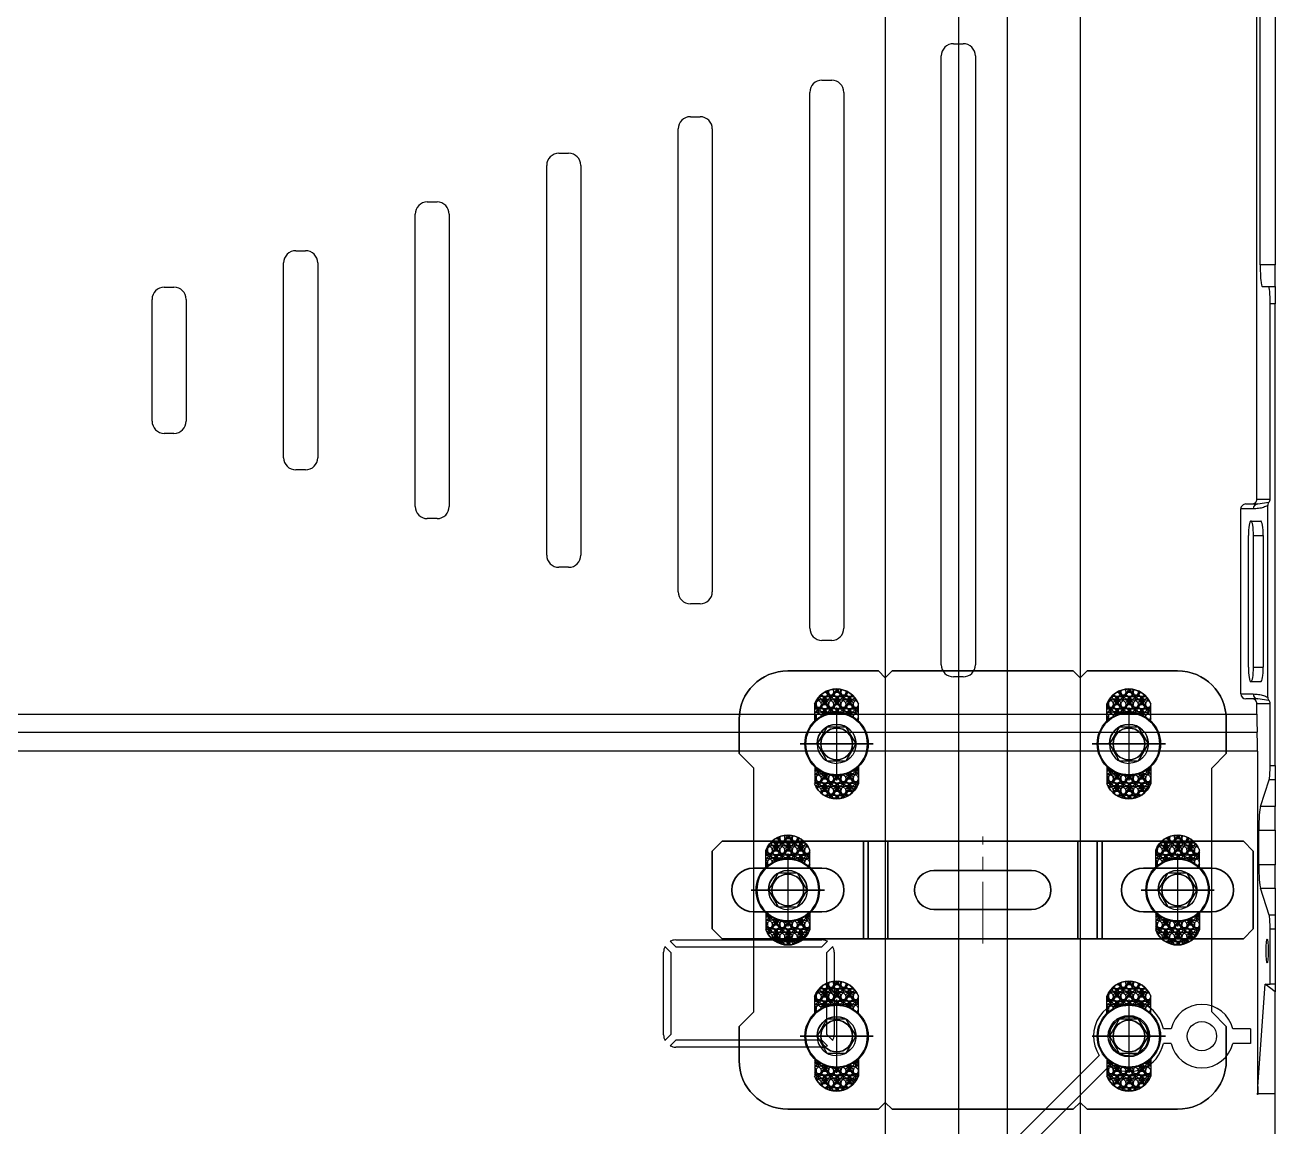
# Model space of a CAD drawing. Header units: millimetres. Extents: x 5415 to 11208, y 1449 to 3485.
# Drawn here: x 9443.9 to 9700.4, y 2404.3 to 2630.3 of the extents above; entities that cross this region are included whole.
import ezdxf

# ---------------------------------------------------------------- set-up
doc = ezdxf.new("R2010")
doc.units = ezdxf.units.MM
doc.linetypes.add('CENTER', pattern=[50.8, 31.75, -6.35, 6.35, -6.35])
doc.linetypes.add('CENTERX2', pattern=[20.32, 12.7, -2.54, 2.54, -2.54])
doc.layers.add('CENTERLINE', color=1, linetype='CENTER')
pattern_1 = [(228.0127875, (-8098.26181, -2486.24897), (-20.3200000016, -22.8599999986), [0.34172144, -33.83048364]), (184.969741, (-8098.49041, -2486.50297), (30.479999988, 2.5400001447), [0.5864047, -58.0540489]), (132.510447, (-8099.07461, -2486.55377), (25.4000000107, -27.9399999902), [0.4134815, -40.9347228]), (267.273689, (-8100.06521, -2487.18877), (2.5400000053, 50.7999999997), [0.5340045, -52.8664374]), (292.8336542, (-8100.09061, -2487.72217), (-12.700000001, 30.4799999996), [0.5236337, -51.83980775]), (357.273689, (-8099.88741, -2488.20477), (-50.7999999997, 2.5400000053), [0.5340045, -52.8664374]), (37.6942405, (-8099.35401, -2488.23017), (-33.0199999985, -25.4000000019), [0.70619366, -69.9131153]), (72.2553284, (-8098.79521, -2487.79837), (17.7800000048, 55.8799999985), [0.6667195, -66.0052566]), (121.4295656, (-8098.59201, -2487.16337), (-20.3200000029, 33.0199999982), [0.535813, -53.0455457]), (175.2363583, (-8098.87141, -2486.70617), (27.9399999996, -2.5400000044), [0.6117133, -29.97393695]), (222.3974378, (-8099.48101, -2486.65537), (-30.479999999, -27.9400000011), [0.7910779, -78.3167725]), (138.8140748, (-8097.55061, -2487.21417), (-17.779999999, 15.240000001), [0.27000454, -26.7305658]), (171.4692344, (-8097.75381, -2487.03637), (33.0200000009, -5.0799999942), [0.513682, -50.854639]), (225, (-8098.2618, -2486.9602), (-4e-16, -2.54), [0.35920934, -3.2328931]), (203.1985905, (-8098.4396, -2486.65537), (12.7, 5.079999999), [0.1934413, -19.1506224]), (291.8014095, (-8098.6174, -2486.73157), (-2.54, 7.62), [0.2735656, -13.404753]), (30.9637565, (-8098.5158, -2486.98557), (7.62, 5.08), [0.44431966, -14.36629815]), (161.565051, (-8098.1348, -2486.757), (5.08, -2.54), [0.32128714, -7.7108981]), (16.3895403, (-8100.09061, -2486.73157), (25.4, 7.62), [0.450088, -44.5588267]), (70.346176, (-8099.65881, -2486.60457), (-10.160000001, -27.9399999997), [0.37759894, -37.3822157]), (293.1985905, (-8098.1348, -2486.24897), (-5.079999999, 12.7), [0.3868801, -18.9571836]), (343.6104597, (-8097.98241, -2486.60457), (-25.4000000005, 7.6199999982), [0.450088, -44.5588267]), (339.4439548, (-8100.0906, -2488.30637), (-12.7, 5.08), [0.4340352, -21.2677343]), (294.7751406, (-8099.68421, -2488.45877), (-12.700000015, 27.939999993), [0.3636721, -36.0035934]), (66.8014095, (-8098.1094, -2488.78897), (5.079999999, 12.7), [0.3868801, -18.9571836]), (17.3540246, (-8097.95701, -2488.43337), (-33.0199999993, -10.160000002), [0.42578274, -42.152376]), (69.4439548, (-8099.354, -2488.78897), (-5.08, -12.7), [0.2170176, -21.4847519]), (101.3099325, (-8098.2618, -2488.78897), (-2.54, 10.16), [0.1295146, -12.821995]), (165.9637565, (-8098.2872, -2488.662), (7.62, -2.54), [0.5236337, -9.9490546]), (186.009006, (-8098.79521, -2488.53497), (25.3999999999, 2.5400000013), [0.485267, -48.0413649]), (303.690068, (-8098.5158, -2487.2142), (-2.54, 5.08), [0.3663239, -8.79177636]), (353.1572266, (-8098.31261, -2487.51897), (43.1800000003, -5.0799999977), [0.63955676, -63.3160091]), (60.945396, (-8097.67761, -2487.59517), (-10.16, -17.78), [0.26150824, -25.8893923]), (90, (-8097.5506, -2487.3666), (-2.54, 2.54), [0.1524, -2.3876]), (120.2564372, (-8098.84601, -2488.45877), (10.1599999988, -17.7800000007), [0.35286696, -34.9339408]), (48.0127875, (-8099.02381, -2488.15397), (20.3200000017, 22.8599999985), [0.6834429, -33.4887622]), (0, (-8098.5666, -2487.646), (2.54, 2.54), [0.6604, -1.8796]), (325.3048465, (-8097.90621, -2487.64597), (25.4000000096, -17.7799999863), [0.40160956, -39.7593167]), (254.054604, (-8097.576, -2487.87457), (-2.54, -10.16), [0.3698291, -18.12165004]), (207.6459754, (-8097.67761, -2488.23017), (-48.2600000018, -25.3999999966), [0.6021451, -59.6124644]), (175.4260787, (-8098.21101, -2488.50957), (-33.02, 2.54), [0.63702946, -63.06584646])]
pattern_2 = [(228.0127875, (-8108.26181, -2516.24897), (-20.3200000016, -22.8599999986), [0.34172144, -33.83048364]), (184.969741, (-8108.49041, -2516.50297), (30.479999988, 2.5400001447), [0.5864047, -58.0540489]), (132.510447, (-8109.07461, -2516.55377), (25.4000000107, -27.9399999902), [0.4134815, -40.9347228]), (267.273689, (-8110.06521, -2517.18877), (2.5400000053, 50.7999999997), [0.5340045, -52.8664374]), (292.8336542, (-8110.09061, -2517.72217), (-12.700000001, 30.4799999996), [0.5236337, -51.83980775]), (357.273689, (-8109.88741, -2518.20477), (-50.7999999997, 2.5400000053), [0.5340045, -52.8664374]), (37.6942405, (-8109.35401, -2518.23017), (-33.0199999985, -25.4000000019), [0.70619366, -69.9131153]), (72.2553284, (-8108.79521, -2517.79837), (17.7800000048, 55.8799999985), [0.6667195, -66.0052566]), (121.4295656, (-8108.59201, -2517.16337), (-20.3200000029, 33.0199999982), [0.535813, -53.0455457]), (175.2363583, (-8108.87141, -2516.70617), (27.9399999996, -2.5400000044), [0.6117133, -29.97393695]), (222.3974378, (-8109.48101, -2516.65537), (-30.479999999, -27.9400000011), [0.7910779, -78.3167725]), (138.8140748, (-8107.55061, -2517.21417), (-17.779999999, 15.240000001), [0.27000454, -26.7305658]), (171.4692344, (-8107.75381, -2517.03637), (33.0200000009, -5.0799999942), [0.513682, -50.854639]), (225, (-8108.2618, -2516.9602), (-4e-16, -2.54), [0.35920934, -3.2328931]), (203.1985905, (-8108.4396, -2516.65537), (12.7, 5.079999999), [0.1934413, -19.1506224]), (291.8014095, (-8108.6174, -2516.73157), (-2.54, 7.62), [0.2735656, -13.404753]), (30.9637565, (-8108.5158, -2516.98557), (7.62, 5.08), [0.44431966, -14.36629815]), (161.565051, (-8108.1348, -2516.757), (5.08, -2.54), [0.32128714, -7.7108981]), (16.3895403, (-8110.09061, -2516.73157), (25.4, 7.62), [0.450088, -44.5588267]), (70.346176, (-8109.65881, -2516.60457), (-10.160000001, -27.9399999997), [0.37759894, -37.3822157]), (293.1985905, (-8108.1348, -2516.24897), (-5.079999999, 12.7), [0.3868801, -18.9571836]), (343.6104597, (-8107.98241, -2516.60457), (-25.4000000005, 7.6199999982), [0.450088, -44.5588267]), (339.4439548, (-8110.0906, -2518.30637), (-12.7, 5.08), [0.4340352, -21.2677343]), (294.7751406, (-8109.68421, -2518.45877), (-12.700000015, 27.939999993), [0.3636721, -36.0035934]), (66.8014095, (-8108.1094, -2518.78897), (5.079999999, 12.7), [0.3868801, -18.9571836]), (17.3540246, (-8107.95701, -2518.43337), (-33.0199999993, -10.160000002), [0.42578274, -42.152376]), (69.4439548, (-8109.354, -2518.78897), (-5.08, -12.7), [0.2170176, -21.4847519]), (101.3099325, (-8108.2618, -2518.78897), (-2.54, 10.16), [0.1295146, -12.821995]), (165.9637565, (-8108.2872, -2518.662), (7.62, -2.54), [0.5236337, -9.9490546]), (186.009006, (-8108.79521, -2518.53497), (25.3999999999, 2.5400000013), [0.485267, -48.0413649]), (303.690068, (-8108.5158, -2517.2142), (-2.54, 5.08), [0.3663239, -8.79177636]), (353.1572266, (-8108.31261, -2517.51897), (43.1800000003, -5.0799999977), [0.63955676, -63.3160091]), (60.945396, (-8107.67761, -2517.59517), (-10.16, -17.78), [0.26150824, -25.8893923]), (90, (-8107.5506, -2517.3666), (-2.54, 2.54), [0.1524, -2.3876]), (120.2564372, (-8108.84601, -2518.45877), (10.1599999988, -17.7800000007), [0.35286696, -34.9339408]), (48.0127875, (-8109.02381, -2518.15397), (20.3200000017, 22.8599999985), [0.6834429, -33.4887622]), (0, (-8108.5666, -2517.646), (2.54, 2.54), [0.6604, -1.8796]), (325.3048465, (-8107.90621, -2517.64597), (25.4000000096, -17.7799999863), [0.40160956, -39.7593167]), (254.054604, (-8107.576, -2517.87457), (-2.54, -10.16), [0.3698291, -18.12165004]), (207.6459754, (-8107.67761, -2518.23017), (-48.2600000018, -25.3999999966), [0.6021451, -59.6124644]), (175.4260787, (-8108.21101, -2518.50957), (-33.02, 2.54), [0.63702946, -63.06584646])]
pattern_3 = [(228.0127875, (-8098.26181, -2546.24897), (-20.3200000016, -22.8599999986), [0.34172144, -33.83048364]), (184.969741, (-8098.49041, -2546.50297), (30.479999988, 2.5400001447), [0.5864047, -58.0540489]), (132.510447, (-8099.07461, -2546.55377), (25.4000000107, -27.9399999902), [0.4134815, -40.9347228]), (267.273689, (-8100.06521, -2547.18877), (2.5400000053, 50.7999999997), [0.5340045, -52.8664374]), (292.8336542, (-8100.09061, -2547.72217), (-12.700000001, 30.4799999996), [0.5236337, -51.83980775]), (357.273689, (-8099.88741, -2548.20477), (-50.7999999997, 2.5400000053), [0.5340045, -52.8664374]), (37.6942405, (-8099.35401, -2548.23017), (-33.0199999985, -25.4000000019), [0.70619366, -69.9131153]), (72.2553284, (-8098.79521, -2547.79837), (17.7800000048, 55.8799999985), [0.6667195, -66.0052566]), (121.4295656, (-8098.59201, -2547.16337), (-20.3200000029, 33.0199999982), [0.535813, -53.0455457]), (175.2363583, (-8098.87141, -2546.70617), (27.9399999996, -2.5400000044), [0.6117133, -29.97393695]), (222.3974378, (-8099.48101, -2546.65537), (-30.479999999, -27.9400000011), [0.7910779, -78.3167725]), (138.8140748, (-8097.55061, -2547.21417), (-17.779999999, 15.240000001), [0.27000454, -26.7305658]), (171.4692344, (-8097.75381, -2547.03637), (33.0200000009, -5.0799999942), [0.513682, -50.854639]), (225, (-8098.2618, -2546.9602), (-4e-16, -2.54), [0.35920934, -3.2328931]), (203.1985905, (-8098.4396, -2546.65537), (12.7, 5.079999999), [0.1934413, -19.1506224]), (291.8014095, (-8098.6174, -2546.73157), (-2.54, 7.62), [0.2735656, -13.404753]), (30.9637565, (-8098.5158, -2546.98557), (7.62, 5.08), [0.44431966, -14.36629815]), (161.565051, (-8098.1348, -2546.757), (5.08, -2.54), [0.32128714, -7.7108981]), (16.3895403, (-8100.09061, -2546.73157), (25.4, 7.62), [0.450088, -44.5588267]), (70.346176, (-8099.65881, -2546.60457), (-10.160000001, -27.9399999997), [0.37759894, -37.3822157]), (293.1985905, (-8098.1348, -2546.24897), (-5.079999999, 12.7), [0.3868801, -18.9571836]), (343.6104597, (-8097.98241, -2546.60457), (-25.4000000005, 7.6199999982), [0.450088, -44.5588267]), (339.4439548, (-8100.0906, -2548.30637), (-12.7, 5.08), [0.4340352, -21.2677343]), (294.7751406, (-8099.68421, -2548.45877), (-12.700000015, 27.939999993), [0.3636721, -36.0035934]), (66.8014095, (-8098.1094, -2548.78897), (5.079999999, 12.7), [0.3868801, -18.9571836]), (17.3540246, (-8097.95701, -2548.43337), (-33.0199999993, -10.160000002), [0.42578274, -42.152376]), (69.4439548, (-8099.354, -2548.78897), (-5.08, -12.7), [0.2170176, -21.4847519]), (101.3099325, (-8098.2618, -2548.78897), (-2.54, 10.16), [0.1295146, -12.821995]), (165.9637565, (-8098.2872, -2548.662), (7.62, -2.54), [0.5236337, -9.9490546]), (186.009006, (-8098.79521, -2548.53497), (25.3999999999, 2.5400000013), [0.485267, -48.0413649]), (303.690068, (-8098.5158, -2547.2142), (-2.54, 5.08), [0.3663239, -8.79177636]), (353.1572266, (-8098.31261, -2547.51897), (43.1800000003, -5.0799999977), [0.63955676, -63.3160091]), (60.945396, (-8097.67761, -2547.59517), (-10.16, -17.78), [0.26150824, -25.8893923]), (90, (-8097.5506, -2547.3666), (-2.54, 2.54), [0.1524, -2.3876]), (120.2564372, (-8098.84601, -2548.45877), (10.1599999988, -17.7800000007), [0.35286696, -34.9339408]), (48.0127875, (-8099.02381, -2548.15397), (20.3200000017, 22.8599999985), [0.6834429, -33.4887622]), (0, (-8098.5666, -2547.646), (2.54, 2.54), [0.6604, -1.8796]), (325.3048465, (-8097.90621, -2547.64597), (25.4000000096, -17.7799999863), [0.40160956, -39.7593167]), (254.054604, (-8097.576, -2547.87457), (-2.54, -10.16), [0.3698291, -18.12165004]), (207.6459754, (-8097.67761, -2548.23017), (-48.2600000018, -25.3999999966), [0.6021451, -59.6124644]), (175.4260787, (-8098.21101, -2548.50957), (-33.02, 2.54), [0.63702946, -63.06584646])]
pattern_4 = [(228.0127875, (-8038.26181, -2546.24897), (-20.3200000016, -22.8599999986), [0.34172144, -33.83048364]), (184.969741, (-8038.49041, -2546.50297), (30.479999988, 2.5400001447), [0.5864047, -58.0540489]), (132.510447, (-8039.07461, -2546.55377), (25.4000000107, -27.9399999902), [0.4134815, -40.9347228]), (267.273689, (-8040.06521, -2547.18877), (2.5400000053, 50.7999999997), [0.5340045, -52.8664374]), (292.8336542, (-8040.09061, -2547.72217), (-12.700000001, 30.4799999996), [0.5236337, -51.83980775]), (357.273689, (-8039.88741, -2548.20477), (-50.7999999997, 2.5400000053), [0.5340045, -52.8664374]), (37.6942405, (-8039.35401, -2548.23017), (-33.0199999985, -25.4000000019), [0.70619366, -69.9131153]), (72.2553284, (-8038.79521, -2547.79837), (17.7800000048, 55.8799999985), [0.6667195, -66.0052566]), (121.4295656, (-8038.59201, -2547.16337), (-20.3200000029, 33.0199999982), [0.535813, -53.0455457]), (175.2363583, (-8038.87141, -2546.70617), (27.9399999996, -2.5400000044), [0.6117133, -29.97393695]), (222.3974378, (-8039.48101, -2546.65537), (-30.479999999, -27.9400000011), [0.7910779, -78.3167725]), (138.8140748, (-8037.55061, -2547.21417), (-17.779999999, 15.240000001), [0.27000454, -26.7305658]), (171.4692344, (-8037.75381, -2547.03637), (33.0200000009, -5.0799999942), [0.513682, -50.854639]), (225, (-8038.2618, -2546.9602), (-4e-16, -2.54), [0.35920934, -3.2328931]), (203.1985905, (-8038.4396, -2546.65537), (12.7, 5.079999999), [0.1934413, -19.1506224]), (291.8014095, (-8038.6174, -2546.73157), (-2.54, 7.62), [0.2735656, -13.404753]), (30.9637565, (-8038.5158, -2546.98557), (7.62, 5.08), [0.44431966, -14.36629815]), (161.565051, (-8038.1348, -2546.757), (5.08, -2.54), [0.32128714, -7.7108981]), (16.3895403, (-8040.09061, -2546.73157), (25.4, 7.62), [0.450088, -44.5588267]), (70.346176, (-8039.65881, -2546.60457), (-10.160000001, -27.9399999997), [0.37759894, -37.3822157]), (293.1985905, (-8038.1348, -2546.24897), (-5.079999999, 12.7), [0.3868801, -18.9571836]), (343.6104597, (-8037.98241, -2546.60457), (-25.4000000005, 7.6199999982), [0.450088, -44.5588267]), (339.4439548, (-8040.0906, -2548.30637), (-12.7, 5.08), [0.4340352, -21.2677343]), (294.7751406, (-8039.68421, -2548.45877), (-12.700000015, 27.939999993), [0.3636721, -36.0035934]), (66.8014095, (-8038.1094, -2548.78897), (5.079999999, 12.7), [0.3868801, -18.9571836]), (17.3540246, (-8037.95701, -2548.43337), (-33.0199999993, -10.160000002), [0.42578274, -42.152376]), (69.4439548, (-8039.354, -2548.78897), (-5.08, -12.7), [0.2170176, -21.4847519]), (101.3099325, (-8038.2618, -2548.78897), (-2.54, 10.16), [0.1295146, -12.821995]), (165.9637565, (-8038.2872, -2548.662), (7.62, -2.54), [0.5236337, -9.9490546]), (186.009006, (-8038.79521, -2548.53497), (25.3999999999, 2.5400000013), [0.485267, -48.0413649]), (303.690068, (-8038.5158, -2547.2142), (-2.54, 5.08), [0.3663239, -8.79177636]), (353.1572266, (-8038.31261, -2547.51897), (43.1800000003, -5.0799999977), [0.63955676, -63.3160091]), (60.945396, (-8037.67761, -2547.59517), (-10.16, -17.78), [0.26150824, -25.8893923]), (90, (-8037.5506, -2547.3666), (-2.54, 2.54), [0.1524, -2.3876]), (120.2564372, (-8038.84601, -2548.45877), (10.1599999988, -17.7800000007), [0.35286696, -34.9339408]), (48.0127875, (-8039.02381, -2548.15397), (20.3200000017, 22.8599999985), [0.6834429, -33.4887622]), (0, (-8038.5666, -2547.646), (2.54, 2.54), [0.6604, -1.8796]), (325.3048465, (-8037.90621, -2547.64597), (25.4000000096, -17.7799999863), [0.40160956, -39.7593167]), (254.054604, (-8037.576, -2547.87457), (-2.54, -10.16), [0.3698291, -18.12165004]), (207.6459754, (-8037.67761, -2548.23017), (-48.2600000018, -25.3999999966), [0.6021451, -59.6124644]), (175.4260787, (-8038.21101, -2548.50957), (-33.02, 2.54), [0.63702946, -63.06584646])]
pattern_5 = [(228.0127875, (-8028.26181, -2516.24897), (-20.3200000016, -22.8599999986), [0.34172144, -33.83048364]), (184.969741, (-8028.49041, -2516.50297), (30.479999988, 2.5400001447), [0.5864047, -58.0540489]), (132.510447, (-8029.07461, -2516.55377), (25.4000000107, -27.9399999902), [0.4134815, -40.9347228]), (267.273689, (-8030.06521, -2517.18877), (2.5400000053, 50.7999999997), [0.5340045, -52.8664374]), (292.8336542, (-8030.09061, -2517.72217), (-12.700000001, 30.4799999996), [0.5236337, -51.83980775]), (357.273689, (-8029.88741, -2518.20477), (-50.7999999997, 2.5400000053), [0.5340045, -52.8664374]), (37.6942405, (-8029.35401, -2518.23017), (-33.0199999985, -25.4000000019), [0.70619366, -69.9131153]), (72.2553284, (-8028.79521, -2517.79837), (17.7800000048, 55.8799999985), [0.6667195, -66.0052566]), (121.4295656, (-8028.59201, -2517.16337), (-20.3200000029, 33.0199999982), [0.535813, -53.0455457]), (175.2363583, (-8028.87141, -2516.70617), (27.9399999996, -2.5400000044), [0.6117133, -29.97393695]), (222.3974378, (-8029.48101, -2516.65537), (-30.479999999, -27.9400000011), [0.7910779, -78.3167725]), (138.8140748, (-8027.55061, -2517.21417), (-17.779999999, 15.240000001), [0.27000454, -26.7305658]), (171.4692344, (-8027.75381, -2517.03637), (33.0200000009, -5.0799999942), [0.513682, -50.854639]), (225, (-8028.2618, -2516.9602), (-4e-16, -2.54), [0.35920934, -3.2328931]), (203.1985905, (-8028.4396, -2516.65537), (12.7, 5.079999999), [0.1934413, -19.1506224]), (291.8014095, (-8028.6174, -2516.73157), (-2.54, 7.62), [0.2735656, -13.404753]), (30.9637565, (-8028.5158, -2516.98557), (7.62, 5.08), [0.44431966, -14.36629815]), (161.565051, (-8028.1348, -2516.757), (5.08, -2.54), [0.32128714, -7.7108981]), (16.3895403, (-8030.09061, -2516.73157), (25.4, 7.62), [0.450088, -44.5588267]), (70.346176, (-8029.65881, -2516.60457), (-10.160000001, -27.9399999997), [0.37759894, -37.3822157]), (293.1985905, (-8028.1348, -2516.24897), (-5.079999999, 12.7), [0.3868801, -18.9571836]), (343.6104597, (-8027.98241, -2516.60457), (-25.4000000005, 7.6199999982), [0.450088, -44.5588267]), (339.4439548, (-8030.0906, -2518.30637), (-12.7, 5.08), [0.4340352, -21.2677343]), (294.7751406, (-8029.68421, -2518.45877), (-12.700000015, 27.939999993), [0.3636721, -36.0035934]), (66.8014095, (-8028.1094, -2518.78897), (5.079999999, 12.7), [0.3868801, -18.9571836]), (17.3540246, (-8027.95701, -2518.43337), (-33.0199999993, -10.160000002), [0.42578274, -42.152376]), (69.4439548, (-8029.354, -2518.78897), (-5.08, -12.7), [0.2170176, -21.4847519]), (101.3099325, (-8028.2618, -2518.78897), (-2.54, 10.16), [0.1295146, -12.821995]), (165.9637565, (-8028.2872, -2518.662), (7.62, -2.54), [0.5236337, -9.9490546]), (186.009006, (-8028.79521, -2518.53497), (25.3999999999, 2.5400000013), [0.485267, -48.0413649]), (303.690068, (-8028.5158, -2517.2142), (-2.54, 5.08), [0.3663239, -8.79177636]), (353.1572266, (-8028.31261, -2517.51897), (43.1800000003, -5.0799999977), [0.63955676, -63.3160091]), (60.945396, (-8027.67761, -2517.59517), (-10.16, -17.78), [0.26150824, -25.8893923]), (90, (-8027.5506, -2517.3666), (-2.54, 2.54), [0.1524, -2.3876]), (120.2564372, (-8028.84601, -2518.45877), (10.1599999988, -17.7800000007), [0.35286696, -34.9339408]), (48.0127875, (-8029.02381, -2518.15397), (20.3200000017, 22.8599999985), [0.6834429, -33.4887622]), (0, (-8028.5666, -2517.646), (2.54, 2.54), [0.6604, -1.8796]), (325.3048465, (-8027.90621, -2517.64597), (25.4000000096, -17.7799999863), [0.40160956, -39.7593167]), (254.054604, (-8027.576, -2517.87457), (-2.54, -10.16), [0.3698291, -18.12165004]), (207.6459754, (-8027.67761, -2518.23017), (-48.2600000018, -25.3999999966), [0.6021451, -59.6124644]), (175.4260787, (-8028.21101, -2518.50957), (-33.02, 2.54), [0.63702946, -63.06584646])]
pattern_6 = [(228.0127875, (-8038.26181, -2486.24897), (-20.3200000016, -22.8599999986), [0.34172144, -33.83048364]), (184.969741, (-8038.49041, -2486.50297), (30.479999988, 2.5400001447), [0.5864047, -58.0540489]), (132.510447, (-8039.07461, -2486.55377), (25.4000000107, -27.9399999902), [0.4134815, -40.9347228]), (267.273689, (-8040.06521, -2487.18877), (2.5400000053, 50.7999999997), [0.5340045, -52.8664374]), (292.8336542, (-8040.09061, -2487.72217), (-12.700000001, 30.4799999996), [0.5236337, -51.83980775]), (357.273689, (-8039.88741, -2488.20477), (-50.7999999997, 2.5400000053), [0.5340045, -52.8664374]), (37.6942405, (-8039.35401, -2488.23017), (-33.0199999985, -25.4000000019), [0.70619366, -69.9131153]), (72.2553284, (-8038.79521, -2487.79837), (17.7800000048, 55.8799999985), [0.6667195, -66.0052566]), (121.4295656, (-8038.59201, -2487.16337), (-20.3200000029, 33.0199999982), [0.535813, -53.0455457]), (175.2363583, (-8038.87141, -2486.70617), (27.9399999996, -2.5400000044), [0.6117133, -29.97393695]), (222.3974378, (-8039.48101, -2486.65537), (-30.479999999, -27.9400000011), [0.7910779, -78.3167725]), (138.8140748, (-8037.55061, -2487.21417), (-17.779999999, 15.240000001), [0.27000454, -26.7305658]), (171.4692344, (-8037.75381, -2487.03637), (33.0200000009, -5.0799999942), [0.513682, -50.854639]), (225, (-8038.2618, -2486.9602), (-4e-16, -2.54), [0.35920934, -3.2328931]), (203.1985905, (-8038.4396, -2486.65537), (12.7, 5.079999999), [0.1934413, -19.1506224]), (291.8014095, (-8038.6174, -2486.73157), (-2.54, 7.62), [0.2735656, -13.404753]), (30.9637565, (-8038.5158, -2486.98557), (7.62, 5.08), [0.44431966, -14.36629815]), (161.565051, (-8038.1348, -2486.757), (5.08, -2.54), [0.32128714, -7.7108981]), (16.3895403, (-8040.09061, -2486.73157), (25.4, 7.62), [0.450088, -44.5588267]), (70.346176, (-8039.65881, -2486.60457), (-10.160000001, -27.9399999997), [0.37759894, -37.3822157]), (293.1985905, (-8038.1348, -2486.24897), (-5.079999999, 12.7), [0.3868801, -18.9571836]), (343.6104597, (-8037.98241, -2486.60457), (-25.4000000005, 7.6199999982), [0.450088, -44.5588267]), (339.4439548, (-8040.0906, -2488.30637), (-12.7, 5.08), [0.4340352, -21.2677343]), (294.7751406, (-8039.68421, -2488.45877), (-12.700000015, 27.939999993), [0.3636721, -36.0035934]), (66.8014095, (-8038.1094, -2488.78897), (5.079999999, 12.7), [0.3868801, -18.9571836]), (17.3540246, (-8037.95701, -2488.43337), (-33.0199999993, -10.160000002), [0.42578274, -42.152376]), (69.4439548, (-8039.354, -2488.78897), (-5.08, -12.7), [0.2170176, -21.4847519]), (101.3099325, (-8038.2618, -2488.78897), (-2.54, 10.16), [0.1295146, -12.821995]), (165.9637565, (-8038.2872, -2488.662), (7.62, -2.54), [0.5236337, -9.9490546]), (186.009006, (-8038.79521, -2488.53497), (25.3999999999, 2.5400000013), [0.485267, -48.0413649]), (303.690068, (-8038.5158, -2487.2142), (-2.54, 5.08), [0.3663239, -8.79177636]), (353.1572266, (-8038.31261, -2487.51897), (43.1800000003, -5.0799999977), [0.63955676, -63.3160091]), (60.945396, (-8037.67761, -2487.59517), (-10.16, -17.78), [0.26150824, -25.8893923]), (90, (-8037.5506, -2487.3666), (-2.54, 2.54), [0.1524, -2.3876]), (120.2564372, (-8038.84601, -2488.45877), (10.1599999988, -17.7800000007), [0.35286696, -34.9339408]), (48.0127875, (-8039.02381, -2488.15397), (20.3200000017, 22.8599999985), [0.6834429, -33.4887622]), (0, (-8038.5666, -2487.646), (2.54, 2.54), [0.6604, -1.8796]), (325.3048465, (-8037.90621, -2487.64597), (25.4000000096, -17.7799999863), [0.40160956, -39.7593167]), (254.054604, (-8037.576, -2487.87457), (-2.54, -10.16), [0.3698291, -18.12165004]), (207.6459754, (-8037.67761, -2488.23017), (-48.2600000018, -25.3999999966), [0.6021451, -59.6124644]), (175.4260787, (-8038.21101, -2488.50957), (-33.02, 2.54), [0.63702946, -63.06584646])]

# ---------------------------------------------------------------- blocks, each defined once
blk = doc.blocks.new('A$C67882ec4')
at = {"true_color": 0x939598}
h = blk.add_hatch(dxfattribs=at)
h.set_pattern_fill('GRAVEL', color=252, scale=0.1)
h.set_pattern_definition(pattern_1)
h.paths.add_polyline_path([(24.49, 79.49), (24.49, 83.2, 0.684471), (15.51, 83.2), (15.51, 79.49, -0.414214)])
h = blk.add_hatch(dxfattribs=at)
h.set_pattern_fill('GRAVEL', color=252, scale=0.1)
h.set_pattern_definition(pattern_6)
h.paths.add_polyline_path([(84.49, 79.49), (84.49, 83.2, 0.684471), (75.51, 83.2), (75.51, 79.49, -0.414214)])
h = blk.add_hatch(dxfattribs=at)
h.set_pattern_fill('GRAVEL', color=252, scale=0.1)
h.set_pattern_definition(pattern_1)
h.paths.add_polyline_path([(24.49, 70.51), (24.49, 66.8, -0.684471), (15.51, 66.8), (15.51, 70.51, 0.414214)])
h = blk.add_hatch(dxfattribs=at)
h.set_pattern_fill('GRAVEL', color=252, scale=0.1)
h.set_pattern_definition(pattern_6)
h.paths.add_polyline_path([(84.49, 70.51), (84.49, 66.8, -0.684471), (75.51, 66.8), (75.51, 70.51, 0.414214)])
h = blk.add_hatch(dxfattribs=at)
h.set_pattern_fill('GRAVEL', color=252, scale=0.1)
h.set_pattern_definition(pattern_2)
h.paths.add_polyline_path([(14.49, 49.49), (14.49, 53.2, 0.684471), (5.51, 53.2), (5.51, 49.49, -0.414214)])
h = blk.add_hatch(dxfattribs=at)
h.set_pattern_fill('GRAVEL', color=252, scale=0.1)
h.set_pattern_definition(pattern_5)
h.paths.add_polyline_path([(94.49, 49.49), (94.49, 53.2, 0.684471), (85.51, 53.2), (85.51, 49.49, -0.414214)])
h = blk.add_hatch(dxfattribs=at)
h.set_pattern_fill('GRAVEL', color=252, scale=0.1)
h.set_pattern_definition(pattern_2)
h.paths.add_polyline_path([(14.49, 40.51), (14.49, 36.8, -0.684471), (5.51, 36.8), (5.51, 40.51, 0.414214)])
h = blk.add_hatch(dxfattribs=at)
h.set_pattern_fill('GRAVEL', color=252, scale=0.1)
h.set_pattern_definition(pattern_5)
h.paths.add_polyline_path([(94.49, 40.51), (94.49, 36.8, -0.684471), (85.51, 36.8), (85.51, 40.51, 0.414214)])
h = blk.add_hatch(dxfattribs=at)
h.set_pattern_fill('GRAVEL', color=252, scale=0.1)
h.set_pattern_definition(pattern_3)
h.paths.add_polyline_path([(24.49, 19.49), (24.49, 23.2, 0.684471), (15.51, 23.2), (15.51, 19.49, -0.414214)])
h = blk.add_hatch(dxfattribs=at)
h.set_pattern_fill('GRAVEL', color=252, scale=0.1)
h.set_pattern_definition(pattern_4)
h.paths.add_polyline_path([(84.49, 19.49), (84.49, 23.2, 0.684471), (75.51, 23.2), (75.51, 19.49, -0.414214)])
h = blk.add_hatch(dxfattribs=at)
h.set_pattern_fill('GRAVEL', color=252, scale=0.1)
h.set_pattern_definition(pattern_3)
h.paths.add_polyline_path([(24.49, 10.51), (24.49, 6.8, -0.684471), (15.51, 6.8), (15.51, 10.51, 0.414214)])
h = blk.add_hatch(dxfattribs=at)
h.set_pattern_fill('GRAVEL', color=252, scale=0.1)
h.set_pattern_definition(pattern_4)
h.paths.add_polyline_path([(84.49, 10.51), (84.49, 6.8, -0.684471), (75.51, 6.8), (75.51, 10.51, 0.414214)])
for p, q in [((10, 90), (28.59, 90)), ((28.59, 90), (30, 88.59)), ((30, 88.59), (31.41, 90)), ((31.41, 90), (68.59, 90)), ((68.59, 90), (70, 88.59)), ((70, 88.59), (71.41, 90)), ((71.37, 90), (71.37, 90)), ((71.41, 90), (90, 90)), ((0, 73), (0, 80)), ((100, 80), (100, 73)), ((3, 70), (0, 73)), ((97, 70), (100, 73)), ((3, 20), (3, 70)), ((97, 20), (97, 70)), ((40, 49), (60, 49)), ((40, 41), (60, 41)), ((3, 20), (0, 17)), ((97, 20), (100, 17)), ((0, 10), (0, 17)), ((100, 17), (100, 10)), ((28.59, 0), (10, 0)), ((30, 1.41), (28.59, 0)), ((31.41, 0), (30, 1.41)), ((68.59, 0), (31.41, 0)), ((70, 1.41), (68.59, 0)), ((71.41, 0), (70, 1.41)), ((90, 0), (71.41, 0))]:
    blk.add_line(p, q)
at = {"color": 252, "true_color": 0x939598}
for p, q in [((15.51, 79.49), (15.51, 83.2)), ((24.49, 79.49), (24.49, 83.2)), ((75.51, 79.49), (75.51, 83.2)), ((84.49, 79.49), (84.49, 83.2)), ((15.51, 70.51), (15.51, 66.8)), ((24.49, 70.51), (24.49, 66.8)), ((75.51, 70.51), (75.51, 66.8)), ((84.49, 70.51), (84.49, 66.8)), ((5.51, 49.49), (5.51, 53.2)), ((14.49, 49.49), (14.49, 53.2)), ((85.51, 49.49), (85.51, 53.2)), ((94.49, 49.49), (94.49, 53.2)), ((5.51, 40.51), (5.51, 36.8)), ((14.49, 40.51), (14.49, 36.8)), ((85.51, 40.51), (85.51, 36.8)), ((94.49, 40.51), (94.49, 36.8)), ((15.51, 19.49), (15.51, 23.2)), ((24.49, 19.49), (24.49, 23.2)), ((75.51, 19.49), (75.51, 23.2)), ((84.49, 19.49), (84.49, 23.2)), ((15.51, 10.51), (15.51, 6.8)), ((24.49, 10.51), (24.49, 6.8)), ((75.51, 10.51), (75.51, 6.8)), ((84.49, 10.51), (84.49, 6.8))]:
    blk.add_line(p, q, dxfattribs=at)
at = {"color": 1, "linetype": 'CENTER'}
for p, q in [((20, 82.5), (20, 67.5)), ((80, 82.5), (80, 67.5)), ((12.5, 75), (27.5, 75)), ((72.5, 75), (87.5, 75)), ((10, 52.5), (10, 37.5)), ((90, 52.5), (90, 37.5)), ((2.5, 45), (17.5, 45)), ((82.5, 45), (97.5, 45)), ((20, 22.5), (20, 7.5)), ((80, 22.5), (80, 7.5)), ((12.5, 15), (27.5, 15)), ((72.5, 15), (87.5, 15))]:
    blk.add_line(p, q, dxfattribs=at)
for centre, radius in [((20, 75), 6.35), ((80, 75), 6.35), ((20, 75), 3.25), ((80, 75), 3.25), ((10, 45), 6.35), ((90, 45), 6.35), ((10, 45), 3.25), ((90, 45), 3.25), ((20, 15), 6.35), ((80, 15), 6.35), ((20, 15), 3.25), ((80, 15), 3.25)]:
    blk.add_circle(centre, radius)
for centre, radius, start, end in [((10, 80), 10, 90, 180), ((90, 80), 10, 0, 90), ((40, 45), 4, 90, 270), ((60, 45), 4, 270, 90), ((10, 10), 10, 180, 270), ((90, 10), 10, 270, 0)]:
    blk.add_arc(centre, radius, start, end)
at = {"color": 252, "true_color": 0x939598}
for centre, start, end in [((20, 81.46), 21.219, 158.781), ((80, 81.46), 21.219, 158.781), ((20, 68.54), 201.219, 338.781), ((80, 68.54), 201.219, 338.781), ((10, 51.46), 21.219, 158.781), ((90, 51.46), 21.219, 158.781), ((10, 38.54), 201.219, 338.781), ((90, 38.54), 201.219, 338.781), ((20, 21.46), 21.219, 158.781), ((80, 21.46), 21.219, 158.781), ((20, 8.54), 201.219, 338.781), ((80, 8.54), 201.219, 338.781)]:
    blk.add_arc(centre, 4.82, start, end, dxfattribs=at)
at = {"color": 2}
for centre in [(20, 75), (80, 75), (10, 45), (90, 45), (20, 15), (80, 15)]:
    blk.add_arc(centre, 4, 360, 270, dxfattribs=at)
blk = doc.blocks.new('A$Cde8478a5')
at = {"color": 3, "linetype": 'Continuous', "lineweight": 35}
for p, q in [((0, 19), (2, 21)), ((2, 21), (31, 21)), ((31, 1), (31, 21)), ((31, 21), (32, 21)), ((32, 1), (32, 21)), ((32, 21), (36, 21)), ((36, 1), (36, 21)), ((36, 21), (75, 21)), ((75, 1), (75, 21)), ((75, 21), (79, 21)), ((79, 1), (79, 21)), ((79, 21), (80, 21)), ((80, 1), (80, 21)), ((80, 21), (109, 21)), ((109, 21), (111, 19)), ((0, 3), (0, 19)), ((111, 3), (111, 19)), ((22.5, 15.5), (8.5, 15.5)), ((88.5, 15.5), (102.5, 15.5)), ((8.5, 6.5), (22.5, 6.5)), ((102.5, 6.5), (88.5, 6.5)), ((2, 1), (0, 3)), ((111, 3), (109, 1)), ((2, 1), (31, 1)), ((31, 1), (32, 1)), ((32, 1), (36, 1)), ((36, 1), (75, 1)), ((75, 1), (79, 1)), ((79, 1), (80, 1)), ((80, 1), (109, 1))]:
    blk.add_line(p, q, dxfattribs=at)
for centre, start, end in [((8.5, 11), 90, 270), ((22.5, 11), 270, 90), ((88.5, 11), 90, 270), ((102.5, 11), 270, 90)]:
    blk.add_arc(centre, 4.5, start, end, dxfattribs=at)
at = {"layer": 'CENTERLINE', "color": 3, "linetype": 'CENTERX2', "lineweight": 18}
blk.add_line((55.5, 0), (55.5, 22), dxfattribs=at)
blk = doc.blocks.new('A$C17d2b8c8')
at = {"color": 30, "true_color": 0xf8991e}
blk.add_lwpolyline([(4.5, 9.96), (2.5, 6.5), (4.5, 3.04), (8.5, 3.04), (10.5, 6.5), (8.5, 9.96)], close=True, dxfattribs=at)
blk.add_circle((6.5, 6.5), 6.5, dxfattribs=at)
blk = doc.blocks.new('A$C9e253af8')
for name, p in [('A$C67882ec4', (5.5, 0)), ('A$C17d2b8c8', (19, 68.5)), ('A$C17d2b8c8', (79, 68.5)), ('A$Cde8478a5', (0, 34)), ('A$C17d2b8c8', (9, 38.5)), ('A$C17d2b8c8', (89, 38.5)), ('A$C17d2b8c8', (19, 8.5)), ('A$C17d2b8c8', (79, 8.5))]:
    blk.add_blockref(name, p)

msp = doc.modelspace()

# ---------------------------------------------------------------- linework, layer by layer
for p, q in [((9620.44341, 3171.8495), (9620.44341, 2285.73191)), ((9635.44341, 3171.8495), (9635.44341, 2285.73191)), ((9645.44341, 3171.8495), (9645.44341, 2285.73191)), ((9660.44341, 3171.8495), (9660.44341, 2285.73191))]:
    msp.add_line(p, q)
at = {"color": 7, "linetype": 'Continuous', "lineweight": 25}
for p, q in [((9696.71376, 2532.95951), (9696.71376, 2634.128)), ((9697.4093, 2581.08451), (9697.4093, 2635.08451)), ((9700.44341, 2635.08451), (9700.44341, 2581.08451)), ((9634.44341, 2626.45951), (9636.44341, 2626.45951)), ((9631.94341, 2498.95951), (9631.94341, 2623.95951)), ((9638.94341, 2623.95951), (9638.94341, 2498.95951)), ((9607.44341, 2618.95951), (9609.44341, 2618.95951)), ((9604.94341, 2506.45951), (9604.94341, 2616.45951)), ((9611.94341, 2616.45951), (9611.94341, 2506.45951)), ((9580.44341, 2611.45951), (9582.44341, 2611.45951)), ((9577.94341, 2513.95951), (9577.94341, 2608.95951)), ((9584.94341, 2608.95951), (9584.94341, 2513.95951)), ((9553.44341, 2603.95951), (9555.44341, 2603.95951)), ((9550.94341, 2521.45951), (9550.94341, 2601.45951)), ((9557.94341, 2601.45951), (9557.94341, 2521.45951)), ((9526.44341, 2593.95951), (9528.44341, 2593.95951)), ((9523.94341, 2531.45951), (9523.94341, 2591.45951)), ((9530.94341, 2591.45951), (9530.94341, 2531.45951)), ((9499.44341, 2583.95951), (9501.44341, 2583.95951)), ((9496.94341, 2541.45951), (9496.94341, 2581.45951)), ((9503.94341, 2581.45951), (9503.94341, 2541.45951)), ((9700.44341, 2581.08451), (9697.4093, 2581.08451)), ((9700.44341, 2576.58451), (9700.44341, 2581.08451)), ((9472.44341, 2576.45951), (9474.44341, 2576.45951)), ((9697.80299, 2576.58451), (9700.44341, 2576.58451)), ((9700.44341, 2576.58451), (9700.44341, 2573.08451)), ((9469.94341, 2548.95951), (9469.94341, 2573.95951)), ((9476.94341, 2573.95951), (9476.94341, 2548.95951)), ((9699.44341, 2532.95951), (9699.44341, 2573.08451)), ((9700.44341, 2573.08451), (9699.44341, 2573.08451)), ((9700.44341, 2478.26149), (9700.44341, 2573.08451)), ((9474.44341, 2546.45951), (9472.44341, 2546.45951)), ((9501.44341, 2538.95951), (9499.44341, 2538.95951)), ((9696.71376, 2532.95951), (9699.44341, 2532.95951)), ((9695.95861, 2530.95951), (9693.44201, 2530.95951)), ((9693.44201, 2492.95951), (9693.44201, 2530.95951)), ((9694.45743, 2531.95951), (9695.70994, 2531.95951)), ((9695.70994, 2531.95951), (9696.94342, 2531.95951)), ((9696.94342, 2531.95951), (9699.19629, 2532.30244)), ((9698.94341, 2492.28454), (9698.94341, 2531.63448)), ((9528.44341, 2528.95951), (9526.44341, 2528.95951)), ((9695.50076, 2528.45951), (9697.50534, 2528.45951)), ((9694.97782, 2498.45951), (9694.97782, 2525.45951)), ((9696.02827, 2525.45951), (9698.02827, 2525.45951)), ((9696.02827, 2498.45951), (9696.02827, 2525.45951)), ((9698.02827, 2525.45951), (9698.02827, 2498.45951)), ((9555.44341, 2518.95951), (9553.44341, 2518.95951)), ((9582.44341, 2511.45951), (9580.44341, 2511.45951)), ((9609.44341, 2503.95951), (9607.44341, 2503.95951)), ((9696.02827, 2498.45951), (9698.02827, 2498.45951)), ((9636.44341, 2496.45951), (9634.44341, 2496.45951)), ((9697.50534, 2495.45951), (9695.50076, 2495.45951)), ((9693.44201, 2492.95951), (9695.95861, 2492.95951)), ((9695.70994, 2491.95951), (9694.45743, 2491.95951)), ((9696.94342, 2491.95951), (9695.70994, 2491.95951)), ((9699.19629, 2491.61659), (9696.94342, 2491.95951)), ((9699.44341, 2490.95951), (9696.71376, 2490.95951)), ((9696.71376, 2488.79103), (9696.71376, 2490.95951)), ((9699.44341, 2478.26149), (9699.44341, 2490.95951)), ((9104.17305, 2488.79103), (9696.71376, 2488.79103)), ((9104.10941, 2485.10535), (9696.77741, 2485.10535)), ((9696.84499, 2481.19169), (9104.04182, 2481.19169)), ((9696.84499, 2481.19169), (9696.84499, 2410.74874)), ((9699.44341, 2478.26149), (9700.44341, 2478.26149)), ((9700.44341, 2478.26149), (9700.44341, 2475.36372)), ((9697.44918, 2469.85185), (9699.24887, 2475.36372)), ((9700.44341, 2475.36372), (9699.24887, 2475.36372)), ((9700.44341, 2475.36372), (9700.44341, 2469.85185)), ((9700.44341, 2469.85185), (9697.44918, 2469.85185)), ((9700.44341, 2465.02222), (9700.44341, 2469.85185)), ((9697.12496, 2457.8968), (9697.12496, 2465.02222)), ((9697.12496, 2465.02222), (9700.44341, 2465.02222)), ((9700.44341, 2465.02222), (9700.44341, 2457.8968)), ((9700.44341, 2457.8968), (9697.12496, 2457.8968)), ((9700.44341, 2453.06717), (9700.44341, 2457.8968)), ((9699.24887, 2447.55531), (9697.44918, 2453.06717)), ((9697.44918, 2453.06717), (9700.44341, 2453.06717)), ((9700.44341, 2453.06717), (9700.44341, 2447.55531)), ((9700.44341, 2447.55531), (9699.24887, 2447.55531)), ((9700.44341, 2447.55531), (9700.44341, 2444.65753)), ((9699.44341, 2433.35951), (9699.44341, 2444.65753)), ((9700.44341, 2444.65753), (9699.44341, 2444.65753)), ((9700.44341, 2444.65753), (9700.44341, 2433.35951)), ((9575.22673, 2441.11552), (9576.44341, 2439.89885)), ((9577.50407, 2440.95951), (9576.2874, 2442.17618)), ((9577.44341, 2442.45951), (9607.44341, 2442.45951)), ((9607.38275, 2440.95951), (9577.50407, 2440.95951)), ((9608.59942, 2442.17618), (9607.38275, 2440.95951)), ((9608.44341, 2439.89885), (9609.66008, 2441.11552)), ((9574.94341, 2422.95951), (9574.94341, 2439.95951)), ((9576.44341, 2439.89885), (9576.44341, 2423.02017)), ((9608.44341, 2423.02017), (9608.44341, 2439.89885)), ((9609.94341, 2439.95951), (9609.94341, 2422.95951)), ((9696.94341, 2412.3791), (9698.39354, 2433.35951)), ((9698.44341, 2433.35951), (9698.39354, 2433.35951)), ((9698.44341, 2433.35951), (9699.44341, 2433.35951)), ((9700.44341, 2431.79017), (9698.44341, 2433.35951)), ((9700.44341, 2433.35951), (9699.44341, 2433.35951)), ((9700.44341, 2433.35951), (9700.44341, 2431.79017)), ((9700.44341, 2410.95527), (9700.44341, 2431.79017)), ((9576.44341, 2423.02017), (9575.22673, 2421.8035)), ((9609.66008, 2421.8035), (9608.44341, 2423.02017)), ((9679.11885, 2424.20951), (9677.53654, 2424.20951)), ((9695.44341, 2424.20951), (9691.76796, 2424.20951)), ((9695.44341, 2424.20951), (9695.44341, 2421.20951)), ((9576.2874, 2420.74284), (9577.50407, 2421.95951)), ((9607.44341, 2420.45951), (9577.44341, 2420.45951)), ((9577.50407, 2421.95951), (9607.38275, 2421.95951)), ((9607.38275, 2421.95951), (9608.59942, 2420.74284)), ((9679.11885, 2421.20951), (9677.53654, 2421.20951)), ((9695.44341, 2421.20951), (9691.76796, 2421.20951)), ((9664.36715, 2418.75457), (9644.63401, 2399.02144)), ((9666.48847, 2416.63325), (9646.75533, 2396.90011)), ((9696.94341, 2412.3791), (9696.94341, 2410.95527)), ((9696.84499, 2410.74874), (9696.94341, 2411.39819)), ((9696.94341, 2410.74874), (9696.84499, 2410.74874)), ((9696.94341, 2410.95527), (9700.44341, 2410.95527)), ((9696.94341, 2410.95527), (9696.94341, 2410.74874)), ((9700.44341, 2397.40951), (9700.44341, 2410.95527))]:
    msp.add_line(p, q, dxfattribs=at)
for centre, radius in [((9670.44341, 2422.70951), 4.25), ((9685.44341, 2422.70951), 3)]:
    msp.add_circle(centre, radius, dxfattribs=at)
for centre, radius, start, end in [((9634.44341, 2623.95951), 2.5, 90, 180), ((9636.44341, 2623.95951), 2.5, 0, 90), ((9607.44341, 2616.45951), 2.5, 90, 180), ((9609.44341, 2616.45951), 2.5, 0, 90), ((9580.44341, 2608.95951), 2.5, 90, 180), ((9582.44341, 2608.95951), 2.5, 0, 90), ((9553.44341, 2601.45951), 2.5, 90, 180), ((9555.44341, 2601.45951), 2.5, 0, 90), ((9526.44341, 2591.45951), 2.5, 90, 180), ((9528.44341, 2591.45951), 2.5, 0, 90), ((9499.44341, 2581.45951), 2.5, 90, 180), ((9501.44341, 2581.45951), 2.5, 0, 90), ((9472.44341, 2573.95951), 2.5, 90, 180), ((9474.44341, 2573.95951), 2.5, 0, 90), ((9472.44341, 2548.95951), 2.5, 180, 270), ((9474.44341, 2548.95951), 2.5, 270, 0), ((9499.44341, 2541.45951), 2.5, 180, 270), ((9501.44341, 2541.45951), 2.5, 270, 0), ((9526.44341, 2531.45951), 2.5, 180, 270), ((9528.44341, 2531.45951), 2.5, 270, 0), ((9696.95108, 2530.96705), 0.99249, 90.4419054, 180.4351918), ((9553.44341, 2521.45951), 2.5, 180, 270), ((9555.44341, 2521.45951), 2.5, 270, 0), ((9580.44341, 2513.95951), 2.5, 180, 270), ((9582.44341, 2513.95951), 2.5, 270, 0), ((9607.44341, 2506.45951), 2.5, 180, 270), ((9609.44341, 2506.45951), 2.5, 270, 0), ((9634.44341, 2498.95951), 2.5, 180, 270), ((9636.44341, 2498.95951), 2.5, 270, 0), ((9696.95108, 2492.95197), 0.99249, 179.5648082, 269.5580946), ((9577.44341, 2439.95951), 2.5, 152.4576031, 180), ((9577.44341, 2439.95951), 2.5, 90, 117.5423969), ((9607.44341, 2439.95951), 2.5, 62.4576031, 90), ((9607.44341, 2439.95951), 2.5, 0, 27.5423969), ((9670.44341, 2422.70951), 7.25, 11.940544, 213.059456), ((9685.44341, 2422.70951), 6.5, 13.3423638, 166.6576362), ((9577.44341, 2422.95951), 2.5, 180, 207.5423969), ((9607.44341, 2422.95951), 2.5, 332.4576031, 0), ((9577.44341, 2422.95951), 2.5, 242.4576031, 270), ((9607.44341, 2422.95951), 2.5, 270, 297.5423969), ((9670.44341, 2422.70951), 7.25, 236.940544, 348.059456), ((9685.44341, 2422.70951), 6.5, 193.3423638, 346.6576362)]:
    msp.add_arc(centre, radius, start, end, dxfattribs=at)
for centre, major_axis, ratio, start_param, end_param in [((9697.80299, 2581.08451), (0, 4.5), 0.087488664, 1.570796327, 3.141592654), ((9699.1372, 2573.08451), (0, 3.5), 0.087488664, 4.71238898, 6.283185307), ((9695.70994, 2532.95951), (-1.00382, 0), 0.996194698, 1.570796327, 3.141592654), ((9698.43959, 2532.95951), (-1.00382, 0), 0.996194698, 2.424660981, 3.141592654), ((9694.45743, 2530.95951), (-1.01543, 0), 0.984807753, 4.71238898, 6.283185307), ((9695.50076, 2525.45951), (0, 3), 0.174311485, 0, 1.570796327), ((9695.50534, 2525.45951), (0, 3), 0.174311485, 4.71238898, 6.283185307), ((9697.50534, 2525.45951), (0, 3), 0.174311485, 4.71238898, 6.283185307), ((9695.50076, 2498.45951), (0, 3), 0.174311485, 1.570796327, 3.141592654), ((9695.50534, 2498.45951), (0, 3), 0.174311485, 3.141592654, 4.71238898), ((9697.50534, 2498.45951), (0, 3), 0.174311485, 3.141592654, 4.71238898), ((9694.45743, 2492.95951), (1.01543, 0), 0.984807753, 3.141592654, 4.71238898), ((9695.70994, 2490.95951), (1.00382, 0), 0.996194698, 0, 1.570796327), ((9698.43959, 2490.95951), (1.00382, 0), 0.996194698, 0, 0.716931686), ((9697.5624, 2488.79103), (0, 9.7), 0.087488664, 1.570796327, 1.96055706), ((9695.94386, 2481.19169), (0, 10.3), 0.087488664, 4.71238898, 5.102149713), ((9699.18094, 2478.26149), (0, 3), 0.087488664, 3.403392041, 4.71238898), ((9697.5624, 2465.02222), (0, 5), 0.087488664, 0.261799388, 1.570796327), ((9697.5624, 2457.8968), (0, 5), 0.087488664, 1.570796327, 2.879793266), ((9699.18094, 2444.65753), (0, 3), 0.087488664, 4.71238898, 6.021385919)]:
    msp.add_ellipse(centre, major_axis=major_axis, ratio=ratio, start_param=start_param, end_param=end_param, dxfattribs=at)
msp.add_ellipse((9698.83099, 2440.20951), major_axis=(0, 2.5), ratio=0.087488664, dxfattribs=at)
for points, knots in [([(9698.94341, 2531.63448), (9698.65981, 2531.50163), (9698.03519, 2531.20901), (9697.03946, 2531.00594), (9696.32799, 2530.97538), (9695.95861, 2530.95951)], [0, 0, 0, 0, 0.285649393, 0.62913392, 1, 1, 1, 1]), ([(9699.19629, 2532.30244), (9699.1456, 2532.23519), (9699.02631, 2532.07694), (9698.95211, 2531.83775), (9698.94533, 2531.67938), (9698.94341, 2531.63448)], [0, 0, 0, 0, 0.346175303, 0.814649725, 1, 1, 1, 1]), ([(9695.95861, 2492.95951), (9696.32797, 2492.94364), (9697.03943, 2492.91308), (9698.03516, 2492.71004), (9698.6598, 2492.41741), (9698.94341, 2492.28454)], [0, 0, 0, 0, 0.370850116, 0.714339984, 1, 1, 1, 1]), ([(9698.94341, 2492.28454), (9698.9498, 2492.2005), (9698.96486, 2492.00259), (9699.06891, 2491.77482), (9699.16826, 2491.6514), (9699.19629, 2491.61659)], [0, 0, 0, 0, 0.346355098, 0.815593234, 1, 1, 1, 1])]:
    msp.add_open_spline(points, degree=3, knots=knots, dxfattribs=at)

# ---------------------------------------------------------------- block references
msp.add_blockref('A$C9e253af8', (9584.94341, 2407.70951))
at = {"xscale": -1}
msp.add_blockref('A$C67882ec4', (9690.44341, 2407.70951), dxfattribs=at)

doc.saveas('drawing.dxf')
